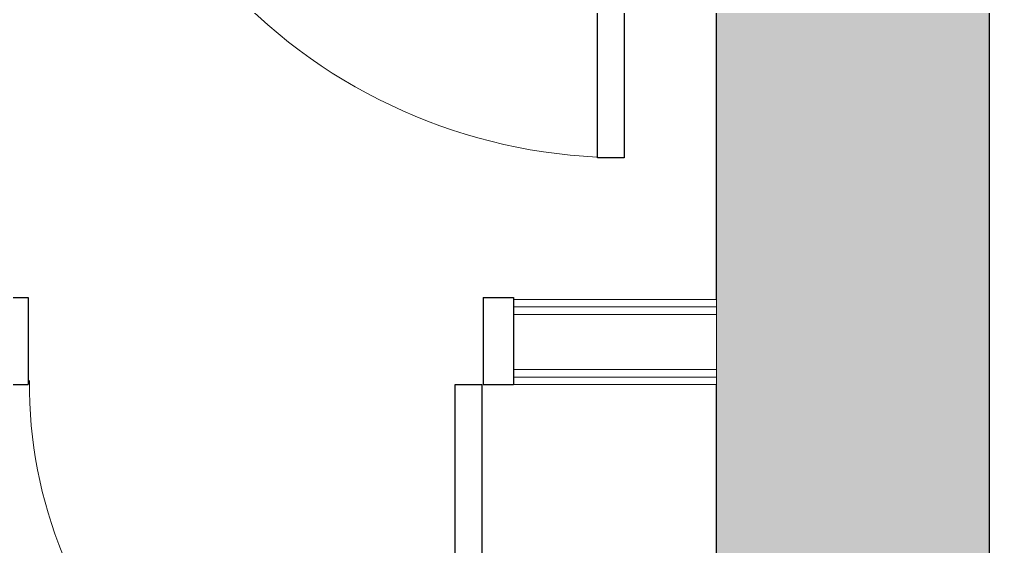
# Model space of a CAD drawing. Header units: inches. Extents: x -1176 to 1507, y -2563 to 978.
# Drawn here: x -818 to -754, y -235.4 to -200.6 of the extents above; entities that cross this region are included whole.
import ezdxf

# ---------------------------------------------------------------- set-up
doc = ezdxf.new("R2010")
doc.units = ezdxf.units.IN
doc.header["$MEASUREMENT"] = 0
for name, color, linetype, lineweight in [('A-DOOR', 31, 'Continuous', 18), ('A-DOOR-FRAM', 31, 'Continuous', 30), ('A-WALL', 113, 'Continuous', 18), ('A-WALL-PATT', 111, 'Continuous', 18), ('I-WALL', 2, 'Continuous', 18)]:
    doc.layers.add(name, color=color, linetype=linetype, lineweight=lineweight)

# ---------------------------------------------------------------- blocks, each defined once
blk = doc.blocks.new('Single Flush - D2 2_6_ X 8_-8253021-2nd Floor Power _ Signal')
at = {"layer": 'A-DOOR', "lineweight": 30}
for p, q in [((13.15625, -2.8125), (14.90625, -2.8125)), ((13.15625, -32.625), (13.15625, -2.8125)), ((14.90625, -2.8125), (14.90625, -32.625)), ((14.90625, -32.625), (13.15625, -32.625))]:
    blk.add_line(p, q, dxfattribs=at)
at = {"layer": 'A-DOOR', "lineweight": 9}
blk.add_arc((14.90625, -2.8125), 29.8125, 179.5, 270, dxfattribs=at)
at = {"layer": 'A-DOOR-FRAM'}
for p, q in [((-17, 2.9375), (-17, -2.8125)), ((-17, 2.9375), (-15, 2.9375)), ((-15, 2.9375), (-15, -2.8125)), ((15.000004, 2.9375), (15.000004, -2.8125)), ((15.000004, 2.9375), (17.000004, 2.9375)), ((17.000004, 2.9375), (17.000004, -2.8125)), ((-17, -2.8125), (-15, -2.8125)), ((15.000004, -2.8125), (17.000004, -2.8125))]:
    blk.add_line(p, q, dxfattribs=at)
blk = doc.blocks.new('Single Flush - D13 3_ X 8_-8249661-2nd Floor Power _ Signal')
at = {"layer": 'A-DOOR', "lineweight": 30}
for p, q in [((16.15625, -5.5), (17.90625, -5.5)), ((16.15625, -41.3125), (16.15625, -5.5)), ((17.90625, -5.5), (17.90625, -41.3125)), ((17.90625, -41.3125), (16.15625, -41.3125))]:
    blk.add_line(p, q, dxfattribs=at)
at = {"layer": 'A-DOOR', "lineweight": 9}
blk.add_arc((17.90625, -5.5), 35.8125, 179.5, 270, dxfattribs=at)
at = {"layer": 'A-DOOR-FRAM'}
for p, q in [((-20, 0.25), (-20, -5.5)), ((-20, 0.25), (-18, 0.25)), ((-18, 0.25), (-18, -5.5)), ((18.000004, 0.25), (18.000004, -5.5)), ((18.000004, 0.25), (20.000004, 0.25)), ((20.000004, 0.25), (20.000004, -5.5)), ((-20, -5.5), (-18, -5.5)), ((18.000004, -5.5), (20.000004, -5.5))]:
    blk.add_line(p, q, dxfattribs=at)

msp = doc.modelspace()

# ---------------------------------------------------------------- hatches: boundary and pattern name
at = {"layer": 'A-WALL-PATT'}
h = msp.add_hatch(color=250, dxfattribs=at)
h.paths.add_polyline_path([(-754.043, -1262.185), (-754.043, -1210.185), (-772.043, -1210.185), (-772.043, -1262.185), (-763.555, -1262.185)], flags=0)
h.paths.add_polyline_path([(-754.043, -1170.185), (-754.043, -1093.301), (-772.043, -1093.301), (-772.043, -1170.185), (-763.555, -1170.185)], flags=0)
h.paths.add_polyline_path([(-754.043, -1053.185), (-754.043, -1004.185), (-772.043, -1004.185), (-772.043, -1053.185), (-763.555, -1053.185)], flags=0)
h.paths.add_polyline_path([(-763.555, -962.185), (-754.043, -962.185), (-754.043, -860.185), (-772.043, -860.185), (-772.043, -962.185)], flags=0)
h.paths.add_polyline_path([(-754.043, -818.185), (-754.043, -716.185), (-772.043, -716.185), (-772.043, -818.185), (-763.555, -818.185)], flags=0)
h.paths.add_polyline_path([(-754.043, -674.185), (-754.043, -572.185), (-772.043, -572.185), (-772.043, -674.185), (-763.555, -674.185)], flags=0)
h.paths.add_polyline_path([(-772.043, -530.185), (-754.043, -530.185), (-754.043, -428.185), (-772.043, -428.185), (-772.043, -498.552)], flags=0)
h.paths.add_polyline_path([(-772.043, -386.185), (-754.043, -386.185), (-754.043, -278.185), (-772.043, -278.185), (-772.043, -383.707)], flags=0)
h.paths.add_polyline_path([(-754.043, -236.185), (-754.043, -122.495), (-772.043, -122.495), (-772.043, -236.185), (-763.555, -236.185)], flags=0)
h.paths.add_polyline_path([(-772.043, -80.495), (-754.043, -80.495), (-754.043, 16.255), (-772.043, 16.255), (-772.043, -72.626)], flags=0)

# ---------------------------------------------------------------- linework, layer by layer
at = {"layer": 'A-WALL', "color": 8, "lineweight": 30}
for p, q in [((-754.043, -236.185), (-754.043, -122.495)), ((-772.043, -219.078), (-772.043, -176.427)), ((-772.043, -236.185), (-772.043, -224.703))]:
    msp.add_line(p, q, dxfattribs=at)
at = {"layer": 'A-WALL'}
for p, q in [((-772.043, -224.703), (-772.043, -219.078)), ((-772.043, -219.578), (-785.42, -219.578)), ((-772.043, -220.078), (-785.42, -220.078)), ((-772.043, -223.703), (-785.42, -223.703)), ((-772.043, -224.203), (-785.42, -224.203))]:
    msp.add_line(p, q, dxfattribs=at)
at = {"layer": 'I-WALL'}
for p, q in [((-772.043, -219.078), (-785.42, -219.078)), ((-785.42, -224.703), (-785.42, -219.078)), ((-785.42, -224.703), (-772.043, -224.703))]:
    msp.add_line(p, q, dxfattribs=at)

# ---------------------------------------------------------------- block references
at = {"layer": 'A-DOOR'}
for name, p in [('Single Flush - D13 3_ X 8_-8249661-2nd Floor Power _ Signal', (-796.043, -168.427)), ('Single Flush - D2 2_6_ X 8_-8253021-2nd Floor Power _ Signal', (-802.42, -221.89))]:
    msp.add_blockref(name, p, dxfattribs=at)

doc.saveas('drawing.dxf')
